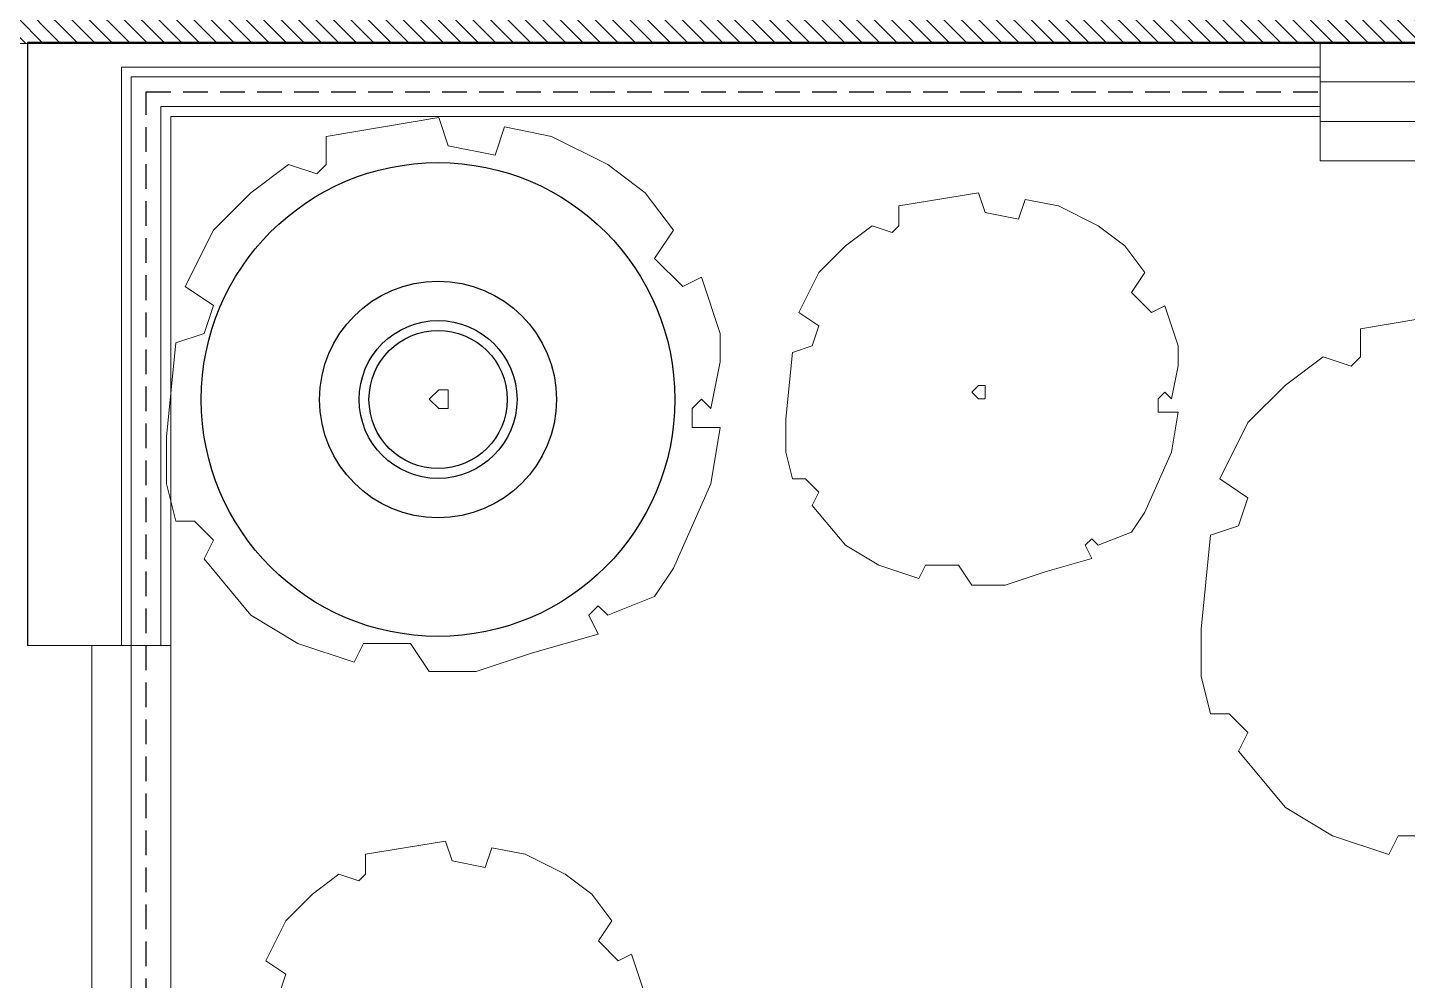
# Model space of a CAD drawing. Header units: inches. Extents: x -1 to 125, y -2 to 87.
# Drawn here: x 59.2 to 73.19, y 47.27 to 56.93 of the extents above; entities that cross this region are included whole.
import ezdxf

# ---------------------------------------------------------------- set-up
doc = ezdxf.new("R2010")
doc.units = ezdxf.units.IN
doc.header["$MEASUREMENT"] = 0
doc.linetypes.add('$0$HIDDEN', pattern=[0.375, 0.25, -0.125])
doc.layers.get('defpoints').update_dxf_attribs({"color": 1})
doc.layers.add('as', color=1, linetype='Continuous', plot=False)
for name, color, linetype, lineweight in [('lan', 7, 'Continuous', 15), ('POHON', 98, 'Continuous', 5), ('SANITAIR', 15, 'Continuous', 9)]:
    doc.layers.add(name, color=color, linetype=linetype, lineweight=lineweight)
doc.layers.add('POLYLINE TPAK', color=4, linetype='Continuous', lineweight=20, plot=False)

# ---------------------------------------------------------------- blocks, each defined once
blk = doc.blocks.new('PHN-1')
at = {"linetype": 'Continuous'}
for points in [[(886.6425, -157.7585), (886.9122, -158.3652), (886.9796, -158.7697), (886.7773, -158.7697), (886.7773, -158.9045), (886.8448, -158.972), (886.9122, -158.9045), (886.9796, -159.2416), (886.9796, -159.4439), (886.8448, -159.8484), (886.7099, -159.7809), (886.5077, -159.9832), (886.6425, -160.1854), (886.4403, -160.4551), (886.1706, -160.6574), (885.7661, -160.8596), (885.429, -160.927), (885.3616, -160.7248), (885.0245, -160.7922), (884.9571, -160.9944), (884.1481, -160.8596), (884.1481, -160.6574), (884.0807, -160.5899), (883.8785, -160.6574), (883.6088, -160.4551), (883.3391, -160.1854), (883.1369, -159.7809), (883.3391, -159.6461), (883.2717, -159.4439), (883.0695, -159.3765), (883.0021, -158.7023), (883.0021, -158.3652), (883.0695, -158.0956), (883.2043, -158.0956), (883.3391, -157.9607), (883.2717, -157.8259), (883.6088, -157.4214), (883.9459, -157.2191), (884.3504, -157.0843), (884.4178, -157.2191), (884.7549, -157.2191), (884.8897, -157.0169), (885.2268, -157.0169), (885.6313, -157.1517), (886.1032, -157.2866), (886.0358, -157.4214), (886.1032, -157.4888), (886.1706, -157.4214), (886.5077, -157.5562), (886.6425, -157.7585)], [(884.8897, -158.972), (884.8897, -158.972), (884.9571, -158.9045), (885.0245, -158.9045), (885.0245, -158.972), (885.0245, -159.0394), (885.0245, -159.0394), (884.9571, -159.0394), (884.8897, -158.972)]]:
    blk.add_lwpolyline(points, dxfattribs=at)
blk = doc.blocks.new('A-DAS')
blk.add_lwpolyline([(38.15, 42.71), (6.1, 42.71), (6.1, 36.6)])
for radius in [2.4, 1.2, 0.8, 0.7]:
    blk.add_circle((10.26, 39.092), radius)
at = {"layer": 'as', "linetype": '$0$HIDDEN'}
for p, q in [((7.3, 19.1), (7.3, 42.21)), ((7.3, 42.21), (19.2, 42.21))]:
    blk.add_line(p, q, dxfattribs=at)
at = {"layer": 'lan'}
for p, q in [((19.2, 42.71), (19.2, 41.51)), ((19.2, 42.31), (29.2, 42.31)), ((19.2, 41.91), (29.2, 41.91)), ((29.2, 41.51), (19.2, 41.51)), ((6.75, 24.7), (6.75, 36.6)), ((7.15, 24.7), (7.15, 36.6)), ((7.55, 24.7), (7.55, 36.6))]:
    blk.add_line(p, q, dxfattribs=at)
blk.add_lwpolyline([(6.1, 36.6), (7.55, 36.6)], dxfattribs=at)
at = {"layer": 'POLYLINE TPAK', "color": 3}
blk.add_lwpolyline([(6.1, 42.7), (6, 42.7), (6, 43.3), (5.65, 43.3), (5.65, 45.3), (36.95, 45.3), (36.95, 42.7), (6.1, 42.7)], dxfattribs=at)
at = {"layer": 'SANITAIR'}
for p, q in [((7.05, 36.6), (7.05, 42.46)), ((7.15, 36.6), (7.15, 42.36)), ((7.45, 36.6), (7.45, 42.06)), ((7.55, 36.6), (7.55, 41.96)), ((7.55, 41.96), (19.2, 41.96))]:
    blk.add_line(p, q, dxfattribs=at)
for points in [[(7.05, 42.46), (19.2, 42.46)], [(7.15, 42.36), (19.2, 42.36)], [(7.45, 42.06), (19.2, 42.06)]]:
    blk.add_lwpolyline(points, dxfattribs=at)
at = {"layer": 'POHON', "xscale": -1.41117524368088, "yscale": 1.41117524368088, "zscale": 1.411175243680879, "rotation": 180}
for p in [(-1238.563, -185.243), (-1228.078, -187.192)]:
    blk.add_blockref('PHN-1', p, dxfattribs=at)
at = {"layer": 'POHON', "xscale": -1, "rotation": 180}
for p in [(-869.219, -119.807), (-874.623, -126.376)]:
    blk.add_blockref('PHN-1', p, dxfattribs=at)

msp = doc.modelspace()

# ---------------------------------------------------------------- hatches: boundary and pattern name
at = {"layer": 'defpoints'}
h = msp.add_hatch(dxfattribs=at)
h.set_pattern_fill('ANSI31', color=256, style=0)
h.set_pattern_definition([(315, (0, 89.43239), (-0.08838835, -0.08838835), [])])
h.paths.add_polyline_path([(59.1023, 56.7662), (90.0523, 56.7662), (90.0523, 59.3662), (58.7523, 59.3662), (58.7523, 57.3662), (59.1023, 57.3662)])

# ---------------------------------------------------------------- block references
msp.add_blockref('A-DAS', (53.1023, 14.0662))

doc.saveas('drawing.dxf')
